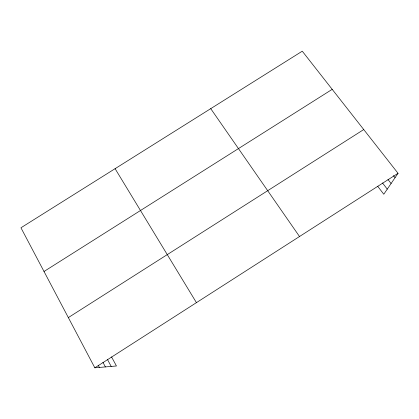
<?xml version="1.0" encoding="UTF-8"?>
<svg xmlns="http://www.w3.org/2000/svg" width="419" height="419" viewBox="0 0 419 419"><rect width="100%" height="100%" fill="white"/><g stroke="black" fill="none" stroke-linecap="round" stroke-linejoin="round"><path stroke-width="0.63" d="M111.554 356.93L116.445 365.981L94.846 367.814L20.95 227.779L302.272 51.186L398.05 173.304L383.783 194.238L377.65 186.225M94.846 367.814L398.05 173.304M68.344 317.586L363.734 129.555M44.016 271.481L332.199 89.347M393.457 175.624L395.065 177.682M387.994 179.521L391.089 183.517M382.505 182.951L387.261 189.131M210.731 108.647L299.512 236.515M115.094 168.684L196.432 302.644M107.348 359.277L111.187 366.426M102.964 362.362L105.399 366.918M98.193 365.2L99.376 367.426"/></g></svg>
